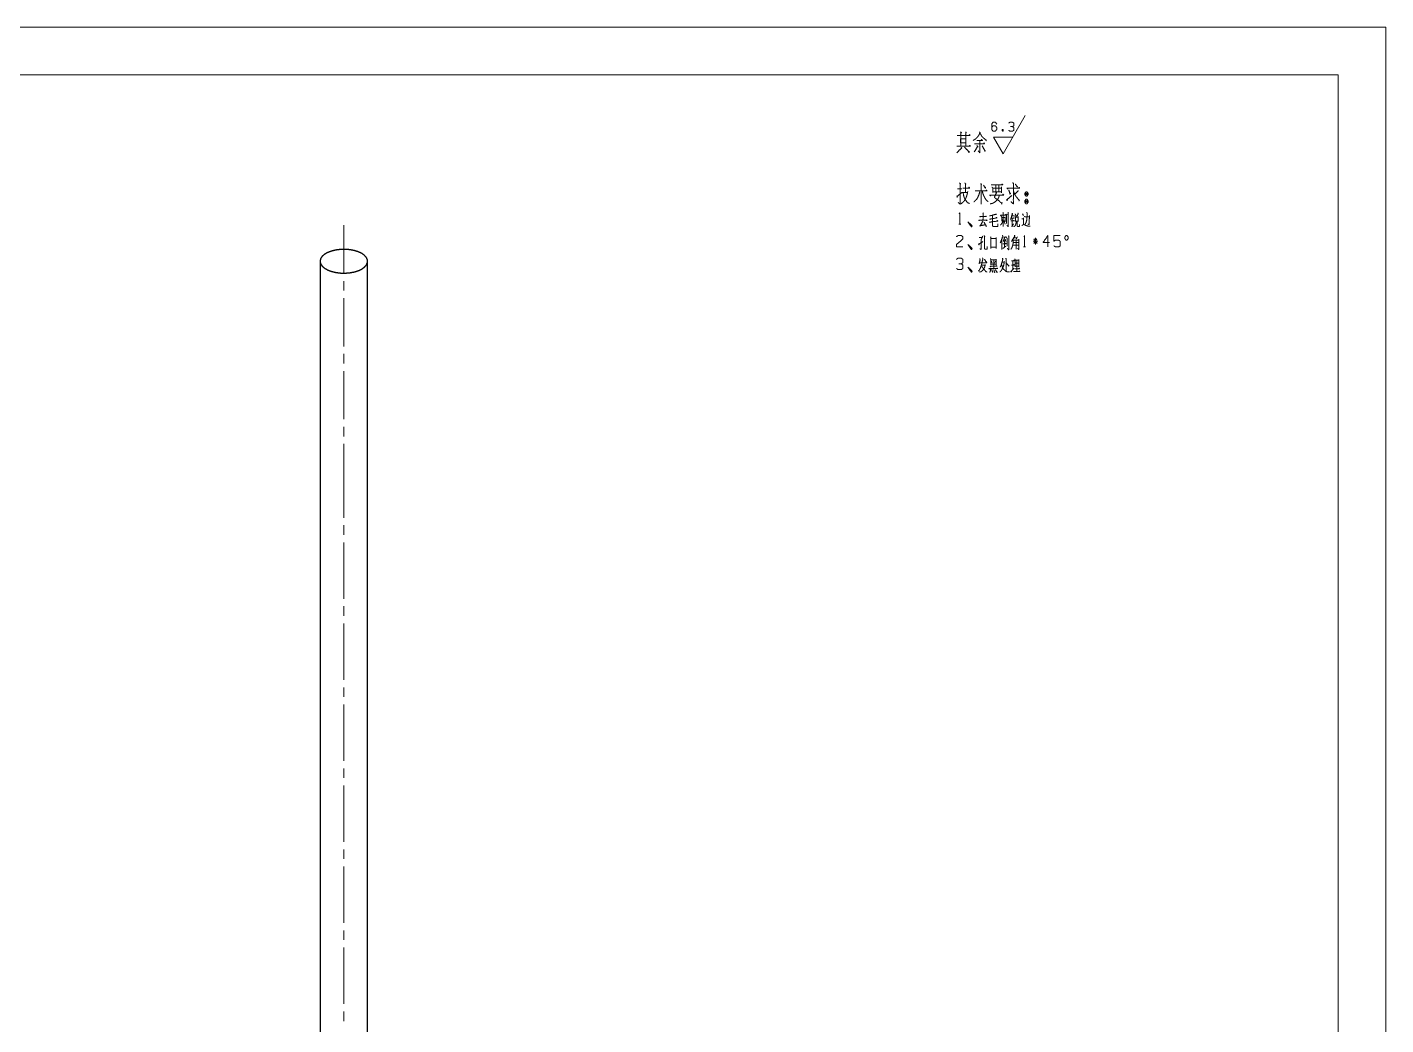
# Model space of a CAD drawing. Header units: millimetres. Extents: x 0 to 594, y 0 to 420.
# Drawn here: x 308.3 to 594, y 210.3 to 420 of the extents above; entities that cross this region are included whole.
import ezdxf

# ---------------------------------------------------------------- set-up
doc = ezdxf.new("R2010")
doc.units = ezdxf.units.MM
doc.layers.add('101', color=7, linetype='Continuous', true_color=0xffffff)

msp = doc.modelspace()

# ---------------------------------------------------------------- linework, layer by layer
at = {"layer": '101', "color": 133, "linetype": 'Continuous', "lineweight": 18}
for p, q in [((594, 420), (0, 420)), ((594, 0), (594, 420)), ((584, 410), (25, 410)), ((584, 10), (584, 410))]:
    msp.add_line(p, q, dxfattribs=at)
at = {"layer": '101', "color": 43, "linetype": 'Continuous', "lineweight": 18}
for p, q in [((513.54, 393.41), (518.16, 401.41)), ((513.36, 398.5), (513.49, 398.16)), ((511.52, 396.91), (515.56, 396.91)), ((513.54, 393.41), (511.52, 396.91))]:
    msp.add_line(p, q, dxfattribs=at)
at = {"layer": '101', "color": 72, "linetype": 'Continuous', "lineweight": 18}
for p, q in [((503.95, 386.01), (504.86, 386.01)), ((504.86, 385.23), (506, 385.23)), ((514.19, 380.68), (514.33, 380.53)), ((514.24, 380.58), (514.24, 378.7)), ((514.53, 381.03), (514.67, 380.88)), ((517.56, 380.8), (517.77, 380.4)), ((504.17, 378.58), (504.59, 378.58)), ((513.24, 379.98), (513.91, 380)), ((513.59, 379.35), (513.91, 378.58)), ((517.42, 379.73), (517.74, 379.73)), ((513.24, 375.41), (513.24, 373.24)), ((513.8, 375.04), (513.8, 373.76)), ((513.93, 375.46), (514.1, 374.96)), ((514.56, 376.14), (514.81, 376.06)), ((515.67, 374.74), (516.77, 374.74)), ((515.78, 375.71), (516.47, 375.71)), ((516.56, 375.91), (516.22, 375.44)), ((520.81, 375.01), (519.8, 375.01)), ((519.98, 375.49), (520.65, 374.54)), ((520.63, 375.49), (519.98, 374.54)), ((520.3, 374.29), (520.3, 375.71)), ((513.43, 373.51), (514.09, 373.94)), ((515.64, 374.19), (516.75, 374.19)), ((517.83, 373.81), (518.25, 373.81)), ((509.02, 369.98), (509.69, 369.98)), ((510.96, 371.1), (512.06, 371.1)), ((510.98, 370.2), (512.06, 370.2)), ((511.05, 370.83), (511.24, 370.4)), ((511.53, 371), (511.53, 369.25)), ((511.88, 370.83), (511.7, 370.4)), ((512.06, 371.23), (512.06, 370)), ((513.31, 370.6), (513.73, 370.6)), ((515.58, 370.88), (515.58, 369.05)), ((516.03, 370.4), (516.8, 370.4))]:
    msp.add_line(p, q, dxfattribs=at)
at = {"layer": '101', "color": 203, "linetype": 'Continuous', "lineweight": 25}
for p, q in [((369.85, 370.8), (369.85, 329.82)), ((379.85, 329.82), (379.85, 370.8)), ((369.85, 324.82), (369.85, 167.5)), ((379.85, 167.5), (379.85, 324.82))]:
    msp.add_line(p, q, dxfattribs=at)
at = {"layer": '101', "color": 151, "linetype": 'Continuous', "lineweight": 18}
for p, q in [((374.85, 366.64), (374.85, 364.63)), ((374.85, 363.05), (374.85, 352.9)), ((374.85, 351.31), (374.85, 349.31)), ((374.85, 347.72), (374.85, 337.57)), ((374.85, 335.99), (374.85, 333.98)), ((374.85, 315.3), (374.85, 313.3)), ((374.85, 311.71), (374.85, 299.86)), ((374.85, 298.27), (374.85, 296.26)), ((374.85, 294.67), (374.85, 282.82)), ((374.85, 281.23), (374.85, 279.23)), ((374.85, 277.64), (374.85, 265.78)), ((374.85, 264.2), (374.85, 262.19)), ((374.85, 260.6), (374.85, 248.75)), ((374.85, 247.16), (374.85, 245.16)), ((374.85, 243.57), (374.85, 231.71)), ((374.85, 230.13), (374.85, 228.12)), ((374.85, 226.53), (374.85, 214.68)), ((374.85, 213.09), (374.85, 211.09))]:
    msp.add_line(p, q, dxfattribs=at)
at = {"layer": '101', "color": 72, "linetype": 'Continuous', "lineweight": 18}
for points, knots in [([(504.58, 397.97), (504.77, 397.82), (504.61, 397.67), (504.61, 397.97), (504.61, 394.97), (504.61, 397.26), (503.84, 397.26), (506.57, 397.26), (505.64, 397.26), (505.64, 397.93), (505.64, 394.97), (505.64, 396.55), (504.58, 396.55), (504.58, 395.68), (505.64, 395.68), (505.64, 394.97), (503.79, 394.97), (506.65, 394.97), (506.52, 395.16), (506.38, 394.97)], [0, 0, 0.009717, 0.01862, 0.030836, 0.152988, 0.246129, 0.277435, 0.388625, 0.426409, 0.453894, 0.574519, 0.638649, 0.681831, 0.71695, 0.760132, 0.789143, 0.86471, 0.981299, 0.99065, 1, 1]), ([(505.67, 397.75), (505.8, 397.86), (505.64, 397.97)], [0, 0, 0.471612, 1, 1]), ([(506.33, 397.26), (506.46, 397.45), (506.54, 397.26)], [0, 0, 0.529975, 1, 1]), ([(508.55, 397.97), (508.71, 397.82), (508.63, 397.86), (508.47, 397.41), (508.21, 397.03), (507.89, 396.7), (507.6, 396.43), (507.23, 396.21)], [0, 0, 0.086304, 0.121015, 0.309417, 0.490702, 0.673781, 0.828676, 1, 1]), ([(508.61, 397.75), (508.82, 397.45), (509, 397.07), (509.37, 396.73), (509.82, 396.36), (509.96, 396.25), (509.98, 396.25), (509.88, 396.1)], [0, 0, 0.162719, 0.348034, 0.570224, 0.829901, 0.906909, 0.918646, 1, 1]), ([(504.71, 394.75), (504.82, 394.56), (504.79, 394.63), (503.79, 393.62)], [0, 0, 0.125009, 0.171163, 1, 1]), ([(505.4, 394.75), (506.38, 393.77), (506.38, 393.96), (506.33, 393.62)], [0, 0, 0.723277, 0.821339, 1, 1]), ([(508, 395.12), (508.23, 394.86), (508.18, 394.97), (507.44, 393.81)], [0, 0, 0.190877, 0.257798, 1, 1]), ([(507.52, 395.46), (509.61, 395.46), (509.48, 395.68), (509.35, 395.38)], [0, 0, 0.780465, 0.877785, 1, 1]), ([(508, 396.21), (509.19, 396.21), (509, 396.4), (508.87, 396.21)], [0, 0, 0.707426, 0.863845, 1, 1]), ([(508.61, 396.21), (508.61, 393.62), (508.23, 394.03)], [0, 0, 0.823414, 1, 1]), ([(509.11, 395.05), (509.72, 393.96), (509.75, 394.11), (509.69, 393.88)], [0, 0, 0.764789, 0.858217, 1, 1]), ([(504.35, 387.25), (504.56, 387.03), (504.46, 387.18), (504.46, 382.83), (504.09, 383.13)], [0, 0, 0.058126, 0.092662, 0.9103, 1, 1]), ([(505.07, 386.13), (506.47, 386.13), (506.34, 386.39), (506.21, 386.16)], [0, 0, 0.716767, 0.866786, 1, 1]), ([(505.47, 387.25), (505.7, 387.03), (505.57, 387.1), (505.57, 385.26)], [0, 0, 0.141507, 0.207225, 1, 1]), ([(508.77, 387.1), (509.01, 386.99), (508.91, 387.03), (508.91, 382.79), (508.91, 385.6), (507.63, 385.6), (510.13, 385.6), (509.99, 385.79), (509.94, 385.6)], [0, 0, 0.022712, 0.032395, 0.397208, 0.639341, 0.748902, 0.963459, 0.983226, 1, 1]), ([(509.38, 386.8), (509.76, 386.16), (509.83, 386.31), (509.65, 386.39)], [0, 0, 0.665999, 0.819299, 1, 1]), ([(511.02, 386.88), (513.43, 386.88), (513.3, 387.06), (513.14, 386.88)], [0, 0, 0.835367, 0.914865, 1, 1]), ([(511.15, 386.39), (511.37, 386.2), (511.37, 385.23), (511.37, 385.41), (513.14, 385.41), (513.14, 385.15), (513.14, 386.46), (513.14, 386.16), (511.29, 386.16), (511.95, 386.16), (511.95, 386.84), (511.95, 385.41), (512.61, 385.41), (512.61, 386.8)], [0, 0, 0.02406, 0.106925, 0.122863, 0.273836, 0.296147, 0.407697, 0.433195, 0.590928, 0.647262, 0.704632, 0.825743, 0.882076, 1, 1]), ([(514.54, 386.13), (514.41, 385.98), (514.33, 386.16), (516.98, 386.16), (516.9, 386.35), (516.8, 386.16)], [0, 0, 0.05762, 0.116239, 0.879362, 0.937992, 1, 1]), ([(514.7, 385.79), (514.97, 384.93), (515.1, 385.04), (514.91, 385.23)], [0, 0, 0.673382, 0.803135, 1, 1]), ([(515.52, 387.33), (515.74, 387.06), (515.66, 387.21), (515.66, 382.86), (515.15, 383.31)], [0, 0, 0.061001, 0.091692, 0.877916, 1, 1]), ([(516.05, 387.03), (516.53, 386.39), (516.56, 386.5), (516.35, 386.54)], [0, 0, 0.706425, 0.808946, 1, 1]), ([(503.8, 384.55), (503.87, 384.21), (503.82, 384.4), (504.86, 385.3)], [0, 0, 0.181319, 0.283201, 1, 1]), ([(506.08, 385.49), (505.97, 384.96), (505.86, 384.55), (505.73, 384.21), (505.57, 383.84), (505.31, 383.46), (505.04, 383.16), (504.62, 382.86)], [0, 0, 0.17218, 0.309101, 0.425674, 0.556628, 0.704268, 0.832978, 1, 1]), ([(505.12, 385.08), (505.17, 384.81), (505.23, 384.51), (505.33, 384.18), (505.49, 383.84), (506, 383.13), (506.42, 382.94)], [0, 0, 0.101613, 0.217186, 0.351414, 0.492978, 0.824038, 1, 1]), ([(508.59, 385.41), (508.46, 384.89), (508.22, 384.29), (507.95, 383.84), (507.37, 383.28)], [0, 0, 0.214899, 0.471147, 0.678421, 1, 1]), ([(509.15, 385.45), (509.25, 385.04), (509.46, 384.51), (509.73, 384.03), (510.02, 383.58), (510.34, 383.35)], [0, 0, 0.172225, 0.401182, 0.625598, 0.842431, 1, 1]), ([(510.94, 384.7), (510.81, 384.55), (510.68, 384.7), (513.65, 384.7), (513.49, 384.89), (513.36, 384.63)], [0, 0, 0.051195, 0.102397, 0.861897, 0.924787, 1, 1]), ([(512.69, 384.59), (512.61, 384.29), (512.37, 383.8), (511.87, 383.31), (511.39, 383.01), (510.81, 382.86)], [0, 0, 0.114106, 0.313646, 0.571362, 0.778602, 1, 1]), ([(512, 385.3), (512.19, 385.15), (512.11, 385.23), (511.66, 384.25), (513.25, 383.01), (513.3, 383.13), (513.2, 382.83)], [0, 0, 0.061498, 0.089673, 0.36651, 0.885945, 0.917999, 1, 1]), ([(514.49, 383.88), (514.36, 383.54), (514.22, 383.65), (515.36, 384.63)], [0, 0, 0.178043, 0.263431, 1, 1]), ([(516.69, 385.64), (515.97, 384.89), (515.71, 385.45), (515.97, 384.81), (516.21, 384.44), (516.48, 384.1), (516.93, 383.58), (516.98, 383.58), (516.8, 383.5)], [0, 0, 0.248754, 0.397965, 0.563628, 0.670268, 0.773235, 0.93926, 0.951976, 1, 1]), ([(518.54, 385.41), (518.3, 385.41), (518.09, 385.11), (518.09, 384.78), (518.3, 384.48), (518.54, 384.48), (518.75, 384.78), (518.75, 385.11), (518.54, 385.41)], [0, 0, 0.091012, 0.231142, 0.35987, 0.5, 0.591012, 0.731142, 0.85987, 1, 1]), ([(518.75, 383.5), (518.54, 383.84), (518.3, 383.84), (518.09, 383.5), (518.09, 383.2), (518.3, 382.86), (518.54, 382.86), (518.75, 383.2), (518.75, 383.5)], [0, 0, 0.149201, 0.238517, 0.387718, 0.500013, 0.649201, 0.738517, 0.887705, 1, 1]), ([(518.54, 384.78), (518.54, 385.11), (518.3, 385.11)], [0, 0, 0.585821, 1, 1]), ([(518.3, 384.78), (518.54, 384.78), (518.3, 385.11), (518.3, 384.78)], [0, 0, 0.24116, 0.6589, 1, 1]), ([(518.54, 383.5), (518.3, 383.5), (518.54, 383.2), (518.54, 383.5)], [0, 0, 0.258816, 0.674596, 1, 1]), ([(518.3, 383.5), (518.3, 383.2), (518.54, 383.2)], [0, 0, 0.556988, 1, 1]), ([(504.24, 380.75), (504.38, 380.95), (504.38, 378.58)], [0, 0, 0.093489, 1, 1]), ([(509.25, 380.98), (509.37, 380.8), (509.28, 380.88), (509.28, 379.4), (508.42, 379.4), (510.17, 379.4), (510.08, 379.5), (509.97, 379.38)], [0, 0, 0.045422, 0.069989, 0.382594, 0.56614, 0.936984, 0.965264, 1, 1]), ([(508.77, 380.18), (508.68, 380.08), (508.63, 380.18), (510.01, 380.18), (509.92, 380.3), (509.85, 380.18)], [0, 0, 0.069443, 0.128332, 0.845649, 0.925293, 1, 1]), ([(512.04, 380.8), (512.13, 380.63), (512.07, 380.68), (510.64, 380.33), (511.3, 380.48), (511.3, 378.28), (511.33, 378.13), (511.42, 378.1), (512.37, 378.1), (512.37, 378.68)], [0, 0, 0.030682, 0.042085, 0.272766, 0.377783, 0.722121, 0.746246, 0.760621, 0.910007, 1, 1]), ([(513.11, 380.45), (513.06, 380.33), (512.97, 380.48), (514.05, 380.48), (513.98, 380.63), (513.93, 380.48)], [0, 0, 0.079277, 0.180927, 0.810334, 0.907129, 1, 1]), ([(513.11, 380.2), (513.22, 380.05), (513.22, 379.23)], [0, 0, 0.18213, 1, 1]), ([(513.48, 381.05), (513.55, 380.93), (513.55, 378.08)], [0, 0, 0.047963, 1, 1]), ([(513.91, 380.13), (513.91, 379.15), (513.75, 379.3)], [0, 0, 0.816829, 1, 1]), ([(514.6, 380.93), (514.6, 378.08), (514.28, 378.33)], [0, 0, 0.875677, 1, 1]), ([(515.39, 380.88), (515.53, 380.7), (515.46, 380.78), (515.09, 379.58), (515.34, 380.33), (515.87, 380.33)], [0, 0, 0.077467, 0.112954, 0.545471, 0.81742, 1, 1]), ([(516.01, 380.23), (516.1, 380.08), (516.1, 379.13), (516.1, 379.25), (516.68, 379.25), (516.68, 379.13), (516.68, 380.18), (516.68, 380.05), (516.08, 380.05)], [0, 0, 0.04663, 0.301093, 0.334578, 0.49081, 0.524295, 0.805543, 0.839029, 1, 1]), ([(516.04, 380.8), (516.27, 380.23), (516.33, 380.3), (516.18, 380.48)], [0, 0, 0.661484, 0.759608, 1, 1]), ([(516.63, 380.9), (516.72, 380.75), (516.68, 380.83), (516.47, 380.3)], [0, 0, 0.211491, 0.312231, 1, 1]), ([(518, 380.3), (518.11, 380.13), (519.03, 380.13)], [0, 0, 0.182091, 1, 1]), ([(518.46, 381.05), (518.6, 380.9), (518.57, 380.55), (518.53, 380.08), (518.46, 379.4), (518.32, 378.9), (518.16, 378.63)], [0, 0, 0.080825, 0.218764, 0.405542, 0.67168, 0.875423, 1, 1]), ([(519.04, 380.4), (518.99, 378.53), (518.73, 378.58)], [0, 0, 0.874254, 1, 1]), ([(506.25, 378.85), (506.85, 378.23), (506.71, 378.23), (506.11, 379.08), (506.85, 378), (507.01, 378.23), (506.11, 379.08)], [0, 0, 0.178021, 0.207051, 0.420794, 0.68903, 0.745605, 1, 1]), ([(508.54, 379.38), (508.47, 379.3), (508.42, 379.4)], [0, 0, 0.476631, 1, 1]), ([(509.25, 379.25), (508.7, 378.23), (508.54, 378.23), (509.8, 378.48), (509.51, 379), (509.96, 378.18), (509.97, 378.33), (509.94, 378)], [0, 0, 0.25206, 0.28656, 0.564064, 0.693385, 0.896351, 0.929104, 1, 1]), ([(510.55, 379), (512.39, 379.25), (512.32, 379.38), (512.22, 379.25)], [0, 0, 0.857791, 0.924199, 1, 1]), ([(510.66, 379.63), (512.23, 379.93), (512.13, 380), (512, 379.88)], [0, 0, 0.839672, 0.907789, 1, 1]), ([(513.52, 379.75), (513.45, 379.38), (513.41, 379.15), (513.34, 378.95), (513.17, 378.65), (513.08, 378.53), (512.94, 378.35)], [0, 0, 0.246552, 0.393716, 0.530773, 0.755728, 0.854647, 1, 1]), ([(515.12, 379.3), (515.87, 379.3), (515.76, 379.4), (515.67, 379.28)], [0, 0, 0.712989, 0.853008, 1, 1]), ([(515.21, 379.83), (515.85, 379.83), (515.76, 379.95), (515.69, 379.83)], [0, 0, 0.68202, 0.846095, 1, 1]), ([(515.44, 379.8), (515.44, 378.28), (515.35, 378.05), (515.71, 378.68)], [0, 0, 0.61373, 0.711025, 1, 1]), ([(516.26, 379.18), (516.26, 378.9), (516.18, 378.63), (516.08, 378.35), (515.96, 378.18), (515.73, 378.05)], [0, 0, 0.206831, 0.420394, 0.642068, 0.803262, 1, 1]), ([(516.45, 379.18), (516.45, 378.23), (516.52, 378.13), (516.66, 378.08), (516.93, 378.08), (516.93, 378.55)], [0, 0, 0.484067, 0.546468, 0.622879, 0.757967, 1, 1]), ([(517.81, 379.95), (517.81, 378.7), (517.79, 378.55), (517.65, 378.43), (517.45, 378.28)], [0, 0, 0.681072, 0.763357, 0.866206, 1, 1]), ([(517.86, 378.68), (517.98, 378.48), (518.16, 378.4), (518.36, 378.3), (518.53, 378.23), (518.73, 378.2), (518.97, 378.18), (519.22, 378.18)], [0, 0, 0.153683, 0.279201, 0.422105, 0.547588, 0.67571, 0.838281, 1, 1]), ([(503.71, 375.96), (504.02, 376.19), (504.71, 376.19), (505.05, 375.96), (505.05, 375.49), (503.69, 374.29), (503.71, 373.81), (505.05, 373.81)], [0, 0, 0.069692, 0.192976, 0.265269, 0.350223, 0.67474, 0.759753, 1, 1]), ([(508.31, 374.46), (508.45, 374.26), (508.38, 374.36), (509.25, 374.94)], [0, 0, 0.174072, 0.261096, 1, 1]), ([(508.56, 375.86), (508.52, 375.76), (508.44, 375.81), (509.18, 375.81)], [0, 0, 0.111662, 0.218521, 1, 1]), ([(509.21, 376.04), (508.88, 375.34), (508.88, 373.29), (508.63, 373.41)], [0, 0, 0.250151, 0.910679, 1, 1]), ([(509.5, 376.21), (509.67, 376.01), (509.59, 376.06), (509.59, 373.54), (509.6, 373.41), (509.76, 373.34), (510.17, 373.34), (510.17, 373.91)], [0, 0, 0.063898, 0.088204, 0.692708, 0.722925, 0.765029, 0.862349, 1, 1]), ([(510.89, 375.91), (510.96, 375.59), (510.96, 373.46), (510.96, 373.79), (512.06, 373.79), (512.06, 373.46), (512.06, 375.81), (512.06, 375.56), (510.98, 375.56)], [0, 0, 0.042197, 0.311813, 0.353051, 0.492087, 0.533325, 0.831486, 0.863204, 1, 1]), ([(512.9, 374.64), (513.45, 376.06), (513.36, 376.21), (513.34, 376.24)], [0, 0, 0.881772, 0.982319, 1, 1]), ([(513.48, 374.46), (514.16, 374.46), (514.05, 374.61), (513.98, 374.46)], [0, 0, 0.657688, 0.837594, 1, 1]), ([(513.82, 375.81), (513.55, 374.99), (514.01, 375.19)], [0, 0, 0.633564, 1, 1]), ([(513.57, 375.86), (514.17, 375.86), (514.1, 375.99), (514.01, 375.86)], [0, 0, 0.669499, 0.829464, 1, 1]), ([(514.24, 375.76), (514.35, 375.66), (514.35, 373.99)], [0, 0, 0.080054, 1, 1]), ([(514.69, 376.06), (514.69, 373.21), (514.35, 373.51)], [0, 0, 0.863548, 1, 1]), ([(515.5, 375.41), (515.62, 375.24), (515.62, 374.74), (515.6, 374.51), (515.58, 374.36), (515.53, 374.14), (515.46, 373.91), (515.37, 373.69), (515.28, 373.54), (515.14, 373.31)], [0, 0, 0.095695, 0.318955, 0.419717, 0.487168, 0.590375, 0.695688, 0.803609, 0.881357, 1, 1]), ([(515.92, 376.26), (515.97, 376.06), (515.27, 374.94)], [0, 0, 0.134722, 1, 1]), ([(515.64, 375.24), (516.8, 375.24), (516.8, 375.44), (516.8, 373.24), (516.52, 373.51)], [0, 0, 0.294503, 0.344998, 0.900418, 1, 1]), ([(516.17, 375.21), (516.26, 375.24), (516.26, 373.31)], [0, 0, 0.045545, 1, 1]), ([(517.9, 375.99), (518.04, 376.19), (518.04, 373.81)], [0, 0, 0.093489, 1, 1]), ([(523.26, 374.76), (521.92, 374.76), (522.93, 376.19), (522.93, 373.81)], [0, 0, 0.245869, 0.565294, 1, 1]), ([(524.18, 374.04), (524.51, 373.81), (525.2, 373.81), (525.54, 374.04), (525.54, 374.99), (525.2, 375.24), (524.51, 375.24), (524.18, 375.01), (524.18, 376.19), (525.54, 376.19)], [0, 0, 0.062228, 0.168344, 0.230572, 0.37682, 0.441268, 0.547383, 0.609612, 0.790493, 1, 1]), ([(526.74, 375.24), (526.97, 375.24), (527.18, 375.56), (527.18, 375.89), (526.97, 376.21), (526.74, 376.21), (526.51, 375.89), (526.51, 375.56), (526.74, 375.24)], [0, 0, 0.08568, 0.230391, 0.351588, 0.4963, 0.581979, 0.730391, 0.851588, 1, 1]), ([(506.25, 374.09), (506.85, 373.46), (506.71, 373.46), (506.11, 374.31), (506.85, 373.24), (507.01, 373.46), (506.11, 374.31)], [0, 0, 0.178021, 0.207051, 0.420794, 0.68903, 0.745605, 1, 1]), ([(509.14, 371.53), (509.27, 371.35), (509.04, 370.4), (508.97, 370.05), (508.79, 369.5), (508.7, 369.28), (508.6, 369.1), (508.52, 368.93), (508.28, 368.75)], [0, 0, 0.069934, 0.388852, 0.505375, 0.693872, 0.772752, 0.839526, 0.901112, 1, 1]), ([(513.36, 371.48), (513.45, 371.25), (513.36, 370.93), (513.33, 370.75), (513.25, 370.53), (513.18, 370.28), (513.11, 370.05), (513.06, 369.85), (512.97, 369.7), (512.87, 369.53)], [0, 0, 0.116553, 0.278921, 0.364992, 0.478704, 0.603953, 0.717664, 0.817404, 0.901352, 1, 1]), ([(504.71, 370.25), (505.05, 370.48), (505.05, 371.2), (504.71, 371.43), (504.02, 371.43), (503.69, 371.2)], [0, 0, 0.153876, 0.429855, 0.583722, 0.84612, 1, 1]), ([(503.71, 369.28), (504.02, 369.05), (504.71, 369.05), (505.05, 369.28), (505.05, 370), (504.71, 370.25), (504.2, 370.25)], [0, 0, 0.124126, 0.343692, 0.47245, 0.703379, 0.836728, 1, 1]), ([(506.25, 369.33), (506.85, 368.7), (506.71, 368.7), (506.11, 369.55), (506.85, 368.48), (507.01, 368.7), (506.11, 369.55)], [0, 0, 0.178021, 0.207051, 0.420794, 0.68903, 0.745605, 1, 1]), ([(508.61, 371.35), (508.67, 371.1), (508.47, 370.23)], [0, 0, 0.221859, 1, 1]), ([(509.73, 370.08), (509.69, 369.78), (509.6, 369.5), (509.46, 369.25), (509.27, 368.95), (509.06, 368.75), (508.86, 368.6), (508.54, 368.53)], [0, 0, 0.14388, 0.281439, 0.418246, 0.588503, 0.727361, 0.844312, 1, 1]), ([(508.56, 370.45), (510.1, 370.45), (510.01, 370.65), (509.92, 370.45)], [0, 0, 0.778577, 0.889285, 1, 1]), ([(509.04, 369.78), (509.11, 369.63), (509.25, 369.4), (509.36, 369.23), (509.59, 369), (509.73, 368.8), (509.92, 368.6), (510.12, 368.53)], [0, 0, 0.098111, 0.255337, 0.376423, 0.566718, 0.711648, 0.876695, 1, 1]), ([(509.59, 371.25), (509.89, 370.7), (509.92, 370.8)], [0, 0, 0.855256, 1, 1]), ([(510.75, 369.25), (510.66, 369.15), (510.55, 369.25), (512.36, 369.25), (512.29, 369.38), (512.16, 369.25)], [0, 0, 0.055563, 0.116268, 0.866957, 0.926759, 1, 1]), ([(510.8, 369.13), (510.91, 369.03), (510.71, 368.45)], [0, 0, 0.193633, 1, 1]), ([(510.96, 369.7), (510.94, 369.6), (510.82, 369.73), (512.22, 369.73), (512.13, 369.85), (512.04, 369.73)], [0, 0, 0.051292, 0.140129, 0.845358, 0.922685, 1, 1]), ([(510.84, 371.35), (510.94, 371.13), (510.94, 370.05)], [0, 0, 0.187887, 1, 1]), ([(511.15, 369.05), (511.3, 368.48), (511.38, 368.53), (511.24, 368.68)], [0, 0, 0.658021, 0.770866, 1, 1]), ([(511.56, 369.05), (511.72, 368.45), (511.79, 368.45), (511.67, 368.65)], [0, 0, 0.669887, 0.746181, 1, 1]), ([(511.9, 369.05), (512.23, 368.43), (512.3, 368.48), (512.13, 368.65)], [0, 0, 0.679054, 0.761937, 1, 1]), ([(513.77, 370.78), (513.66, 370.05), (513.59, 369.83), (513.55, 369.65), (513.45, 369.48), (513.36, 369.28), (513.31, 369.13), (513.18, 368.93), (513.08, 368.78), (512.85, 368.55)], [0, 0, 0.296655, 0.392133, 0.464415, 0.547258, 0.63579, 0.7002, 0.795412, 0.869804, 1, 1]), ([(513.18, 370.13), (513.25, 369.95), (513.31, 369.75), (513.34, 369.58), (513.52, 369.23), (513.61, 369.13), (513.86, 368.88), (514, 368.75), (514.17, 368.65), (514.42, 368.58), (514.65, 368.58), (514.83, 368.55)], [0, 0, 0.075189, 0.157619, 0.228746, 0.384946, 0.438117, 0.578252, 0.653441, 0.734338, 0.837353, 0.928891, 1, 1]), ([(514.07, 371.45), (514.14, 371.28), (514.14, 368.75)], [0, 0, 0.069549, 1, 1]), ([(514.1, 370.58), (514.69, 369.78), (514.69, 370)], [0, 0, 0.814815, 1, 1]), ([(515.34, 368.78), (515.18, 368.53), (515.11, 368.6), (515.8, 369.3)], [0, 0, 0.214428, 0.289028, 1, 1]), ([(515.25, 369.98), (515.87, 369.98), (515.8, 370.13), (515.76, 370)], [0, 0, 0.676537, 0.85791, 1, 1]), ([(515.27, 370.9), (515.87, 370.9), (515.8, 371), (515.76, 370.88)], [0, 0, 0.704237, 0.847748, 1, 1]), ([(515.94, 371.3), (516.03, 371.15), (516.03, 369.65), (516.03, 369.78), (516.84, 369.78), (516.84, 369.65), (516.84, 371.15), (516.84, 371.05), (516.03, 371.05), (516.41, 371.05), (516.41, 368.65), (515.71, 368.65), (517.05, 368.65), (516.96, 368.7), (516.95, 368.75), (516.84, 368.6)], [0, 0, 0.016861, 0.162103, 0.174204, 0.252927, 0.265028, 0.41027, 0.419954, 0.498677, 0.536326, 0.768714, 0.837169, 0.96724, 0.977072, 0.982208, 1, 1]), ([(515.94, 369.23), (516.95, 369.23), (516.87, 369.4), (516.8, 369.25)], [0, 0, 0.739662, 0.878227, 1, 1])]:
    msp.add_open_spline(points, degree=1, knots=knots, dxfattribs=at)
at = {"layer": '101', "color": 43, "linetype": 'Continuous', "lineweight": 18}
for points, knots in [([(511.11, 398.89), (511.36, 399.27), (511.9, 399.27), (512.17, 398.89), (512.17, 398.52), (511.9, 398.14), (511.36, 398.14), (511.11, 398.52), (511.11, 399.64), (511.36, 400.01), (511.9, 400.01), (512.17, 399.64)], [0, 0, 0.076965, 0.169762, 0.248073, 0.312018, 0.39033, 0.483127, 0.560092, 0.751927, 0.828892, 0.921689, 1, 1]), ([(513.36, 398.16), (513.49, 398.16), (513.56, 398.34), (513.49, 398.5), (513.36, 398.5), (513.29, 398.34), (513.36, 398.16), (513.49, 398.5)], [0, 0, 0.093979, 0.236796, 0.365956, 0.459935, 0.589094, 0.731911, 1, 1]), ([(515.49, 399.09), (515.75, 399.27), (515.75, 399.84), (515.49, 400.01), (514.94, 400.01), (514.68, 399.84)], [0, 0, 0.153866, 0.429852, 0.583718, 0.846134, 1, 1]), ([(514.69, 398.32), (514.94, 398.14), (515.49, 398.14), (515.75, 398.32), (515.75, 398.89), (515.49, 399.09), (515.08, 399.09)], [0, 0, 0.124107, 0.343688, 0.472437, 0.703373, 0.836728, 1, 1])]:
    msp.add_open_spline(points, degree=1, knots=knots, dxfattribs=at)
at = {"layer": '101', "color": 151, "linetype": 'Continuous', "lineweight": 18}
for points, knots in [([(374.85, 378.37), (374.85, 376.79), (374.85, 368.23)], [0, 0, 0.156461, 1, 1]), ([(374.85, 332.39), (374.85, 323.83), (374.85, 322.24)], [0, 0, 0.843538, 1, 1]), ([(374.85, 328.74), (374.85, 327.16), (374.85, 316.89)], [0, 0, 0.133925, 1, 1])]:
    msp.add_open_spline(points, degree=1, knots=knots, dxfattribs=at)
at = {"layer": '101', "color": 203, "linetype": 'Continuous', "lineweight": 25}
for points, knots in [([(369.85, 370.8), (369.95, 371.3), (370.26, 371.79), (370.75, 372.23), (371.41, 372.61), (372.21, 372.92), (373.11, 373.14), (374.09, 373.27), (375.1, 373.3), (376.1, 373.22), (377.05, 373.04), (377.91, 372.78), (378.65, 372.43), (379.22, 372.01), (379.62, 371.55), (379.83, 371.05), (379.83, 370.55), (379.62, 370.05), (379.22, 369.59), (378.65, 369.17), (377.91, 368.82), (377.05, 368.56), (376.1, 368.38), (375.1, 368.3), (374.09, 368.33), (373.11, 368.46), (372.21, 368.68), (371.41, 368.99), (370.75, 369.37), (370.26, 369.81), (369.95, 370.3), (369.85, 370.8)], [0, 0, 0.021239, 0.044803, 0.072133, 0.103673, 0.13915, 0.177828, 0.21867, 0.260469, 0.301949, 0.341852, 0.379044, 0.412619, 0.44205, 0.467385, 0.489539, 0.51046, 0.532614, 0.55795, 0.58738, 0.620955, 0.658148, 0.69805, 0.73953, 0.78133, 0.822172, 0.86085, 0.896327, 0.927867, 0.955196, 0.978761, 1, 1]), ([(369.85, 329.82), (369.85, 326.56), (369.85, 324.82)], [0, 0, 0.652702, 1, 1]), ([(379.85, 324.82), (379.85, 326.56), (379.85, 329.82)], [0, 0, 0.347298, 1, 1])]:
    msp.add_open_spline(points, degree=1, knots=knots, dxfattribs=at)

doc.saveas('drawing.dxf')
